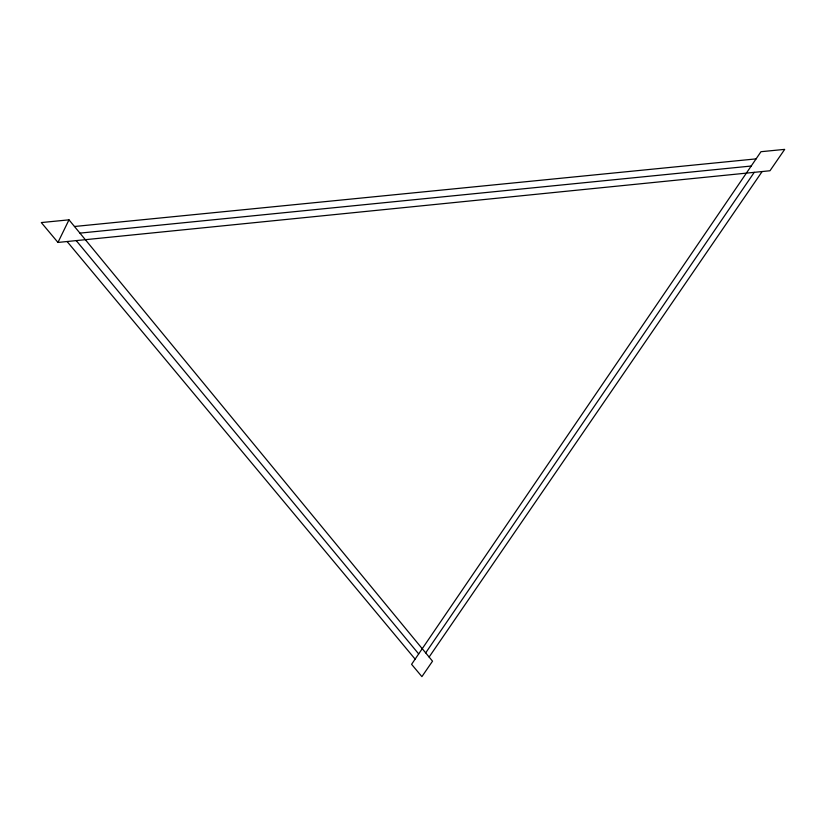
<?xml version="1.0" encoding="UTF-8"?>
<svg xmlns="http://www.w3.org/2000/svg" width="826" height="826" viewBox="0 0 826 826"><rect width="100%" height="100%" fill="white"/><g stroke="black" fill="none" stroke-linecap="round" stroke-linejoin="round"><path stroke-width="1.24" d="M57.965 242.441L68.992 219.84L432.525 661.182L421.9 676.628L411.585 664.321L760.973 151.705L784.7 149.372L769.987 170.755L57.965 242.441L41.3 222.566L68.992 219.84M425.689 652.87L754.262 172.335M429.117 657.042L762.13 171.55M79.926 233.118L751.216 166.026M74.474 226.5L756.089 158.881M67.102 241.522L415.127 659.127M76.229 240.603L418.679 653.924"/></g></svg>
